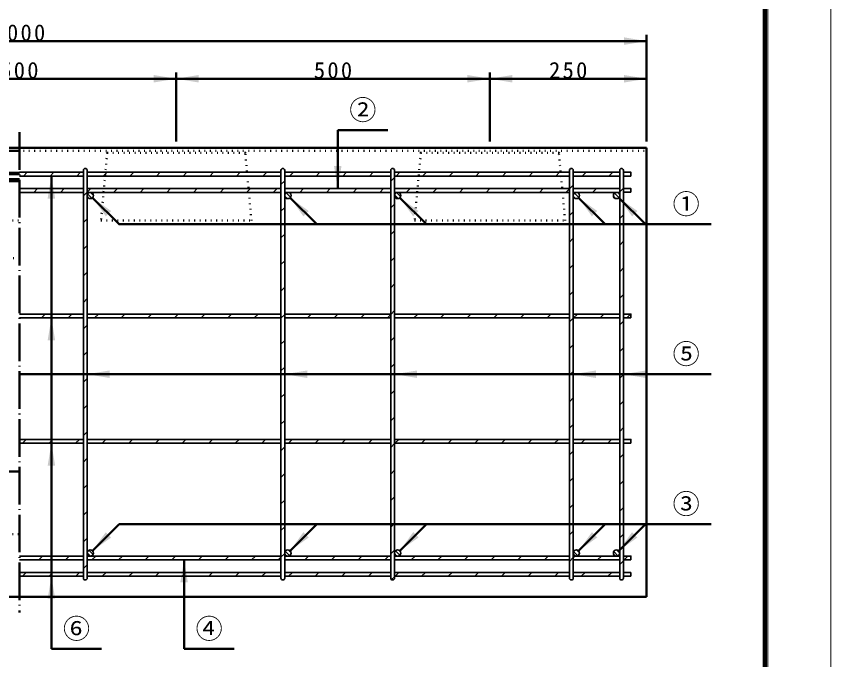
# Model space of a CAD drawing. Units: millimetres, scale not verified. Extents: x -2102 to 2102, y -1485 to 1485.
# Drawn here: x 804 to 2102, y -689 to 336 of the extents above; entities that cross this region are included whole.
import ezdxf
from ezdxf.enums import TextEntityAlignment as Align

# ---------------------------------------------------------------- set-up
doc = ezdxf.new("R2010")
doc.units = ezdxf.units.MM
doc.header["$LTSCALE"] = 5
doc.linetypes.add('DOTTED', pattern=[1.75, 0.25, -1.5])
doc.linetypes.add('LONG_DASHED_DOTTED', pattern=[15.25, 12, -1.5, 0.25, -1.5])
doc.layers.add('0-0_V-nasSTD', color=7, linetype='Continuous', lineweight=35)
doc.layers.add('0-1_0', color=7, linetype='Continuous', lineweight=50)
doc.styles.add('ＭＳ ゴシック', font='')
doc.styles.get('ＭＳ ゴシック').set_extended_font_data('MS Gothic')

msp = doc.modelspace()

# ---------------------------------------------------------------- linework, layer by layer
at = {"layer": '0-0_V-nasSTD', "lineweight": 50}
for p, q in [((1316.552, 154.811), (1316.552, 61.764)), ((860.052, -672.19), (860.052, 81.81)), ((1283.014, 4.802), (1240.587, 47.229)), ((1458.014, 4.802), (1415.587, 47.229)), ((1743.014, 4.802), (1700.587, 47.229)), ((1807.014, 4.802), (1764.587, 47.229)), ((1912.052, -234.19), (809.052, -234.19)), ((968.014, -473.268), (925.587, -515.694)), ((1912.052, -473.268), (968.014, -473.268)), ((1283.014, -473.268), (1240.587, -515.694)), ((1458.014, -473.268), (1415.587, -515.694)), ((1743.014, -473.268), (1700.587, -515.694)), ((1807.014, -473.268), (1764.587, -515.694)), ((1071.552, -672.19), (1071.552, -530.23))]:
    msp.add_line(p, q, dxfattribs=at)
at = {"layer": '0-0_V-nasSTD'}
for p, q in [((917.67, 53.172), (924.46, 46.382)), ((922.15, 55.763), (927.051, 50.863)), ((1234.182, 54.859), (1241.146, 47.894)), ((1410.351, 55.466), (1416.753, 49.063)), ((1693.963, 54.696), (1700.984, 47.676)), ((1757.766, 54.533), (1764.821, 47.479)), ((1232.14, 49.829), (1236.117, 45.852)), ((1407.125, 51.62), (1412.908, 45.838)), ((1692.263, 49.325), (1695.613, 45.976)), ((1756.473, 48.755), (1759.043, 46.186)), ((917.058, -518.973), (922.309, -524.223)), ((919.882, -514.725), (926.556, -521.4)), ((1232.832, -516.548), (1239.734, -523.45)), ((1237.617, -514.262), (1242.02, -518.665)), ((1408.637, -515.577), (1415.705, -522.644)), ((1692.689, -516.786), (1699.495, -523.592)), ((1697.207, -514.232), (1702.049, -519.075)), ((1756.565, -517.023), (1763.259, -523.716)), ((1760.848, -514.234), (1766.047, -519.434)), ((1407.725, -521.735), (1409.546, -523.557))]:
    msp.add_line(p, q, dxfattribs=at)
at = {"layer": '0-0_V-nasSTD', "lineweight": 18}
for points in [[(-2102.5, -1485), (-2102.5, 1485), (2102.5, 1485), (2102.5, -1485)], [(-2002.5, -1385), (-2002.5, 1385), (2002.5, 1385), (2002.5, -1385)]]:
    msp.add_lwpolyline(points, close=True, dxfattribs=at)
at = {"layer": '0-0_V-nasSTD', "lineweight": 100}
msp.add_lwpolyline([(1997.5, -1380), (1997.5, 1380), (-1997.5, 1380)], dxfattribs=at)
at = {"layer": '0-0_V-nasSTD', "lineweight": 50}
msp.add_lwpolyline([(1912.052, 4.802), (968.014, 4.802), (925.587, 47.229)], dxfattribs=at)
at = {"layer": '0-0_V-nasSTD'}
for centre, start, end in [((922.052, 50.764), 90, 180), ((922.052, 50.764), 180, 90), ((1237.052, 50.764), 90, 180), ((1237.052, 50.764), 180, 90), ((1412.052, 50.764), 90, 180), ((1412.052, 50.764), 180, 90), ((1697.052, 50.764), 90, 180), ((1697.052, 50.764), 180, 90), ((1761.052, 50.764), 90, 0), ((1761.052, 50.764), 0, 90), ((922.052, -519.23), 270, 180), ((922.052, -519.23), 180, 270), ((1237.052, -519.23), 270, 180), ((1237.052, -519.23), 180, 270), ((1412.052, -519.23), 270, 180), ((1412.052, -519.23), 180, 270), ((1697.052, -519.23), 270, 180), ((1697.052, -519.23), 180, 242.15429), ((1761.052, -519.23), 0, 270), ((1761.052, -519.23), 270, 0), ((1697.052, -519.23), 242.15429, 270)]:
    msp.add_arc(centre, 5, start, end, dxfattribs=at)
for points in [[(1773.052, 290.857), (1773.052, 302.857), (1809.052, 296.857)], [(1023.052, 230.857), (1023.052, 242.857), (1059.052, 236.857)], [(1059.052, 236.857), (1095.052, 230.857), (1095.052, 242.857)], [(1523.052, 230.857), (1523.052, 242.857), (1559.052, 236.857)], [(1559.052, 236.857), (1595.052, 230.857), (1595.052, 242.857)], [(1773.052, 230.857), (1773.052, 242.857), (1809.052, 236.857)], [(1310.552, 97.764), (1316.552, 61.764), (1322.552, 97.764)], [(854.052, 45.81), (860.052, 81.81), (866.052, 45.81)], [(925.587, 47.229), (946.8, 17.53), (955.286, 26.015)], [(1240.587, 47.229), (1261.8, 17.53), (1270.286, 26.015)], [(1415.587, 47.229), (1436.8, 17.53), (1445.286, 26.015)], [(1700.587, 47.229), (1721.8, 17.53), (1730.286, 26.015)], [(1764.587, 47.229), (1785.8, 17.53), (1794.286, 26.015)], [(854.052, -180.19), (860.052, -144.19), (866.052, -180.19)], [(917.052, -234.19), (953.052, -240.19), (953.052, -228.19)], [(1232.052, -234.19), (1268.052, -240.19), (1268.052, -228.19)], [(1407.052, -234.19), (1443.052, -240.19), (1443.052, -228.19)], [(1692.052, -234.19), (1728.052, -240.19), (1728.052, -228.19)], [(1772.052, -234.19), (1808.052, -240.19), (1808.052, -228.19)], [(854.052, -380.19), (860.052, -344.19), (866.052, -380.19)], [(925.587, -515.694), (946.8, -485.996), (955.286, -494.481)], [(1240.587, -515.694), (1261.8, -485.996), (1270.286, -494.481)], [(1415.587, -515.694), (1436.8, -485.996), (1445.286, -494.481)], [(1700.587, -515.694), (1721.8, -485.996), (1730.286, -494.481)], [(1764.587, -515.694), (1785.8, -485.996), (1794.286, -494.481)], [(1065.552, -566.23), (1071.552, -530.23), (1077.552, -566.23)], [(854.052, -592.19), (860.052, -556.19), (866.052, -592.19)]]:
    msp.add_solid(points, dxfattribs=at)
at = {"layer": '0-1_0'}
for p, q in [((1809.052, 136.857), (1809.052, 306.857)), ((-190.948, 296.857), (1809.052, 296.857)), ((1059.052, 136.857), (1059.052, 246.857)), ((1559.052, 136.857), (1559.052, 246.857)), ((559.052, 236.857), (1059.052, 236.857)), ((1059.052, 236.857), (1559.052, 236.857)), ((1559.052, 236.857), (1809.052, 236.857)), ((1316.552, 154.811), (1396.552, 154.811)), ((-190.948, 126.857), (1809.052, 126.857)), ((-190.948, 121.857), (809.052, 121.857)), ((1809.052, 126.857), (1809.052, -589.143)), ((-190.948, 86.872), (809.052, 86.872)), ((-190.948, 84.857), (809.052, 84.857)), ((-190.948, 76.857), (809.052, 76.857)), ((-190.948, 73.499), (809.052, 73.499)), ((-70.948, -389.143), (809.052, -389.143)), ((-190.948, -589.143), (1809.052, -589.143)), ((860.052, -672.19), (940.052, -672.19)), ((1071.552, -672.19), (1151.552, -672.19))]:
    msp.add_line(p, q, dxfattribs=at)
at = {"layer": '0-1_0', "linetype": 'LONG_DASHED_DOTTED'}
msp.add_line((809.052, 151.857), (809.052, -614.143), dxfattribs=at)
at = {"layer": '0-1_0', "linetype": 'DOTTED'}
for p, q in [((-190.948, 121.857), (1809.052, 121.857)), ((949.052, 118.857), (939.052, 10.857)), ((949.052, 118.857), (946.052, 121.857)), ((1179.052, 10.857), (1169.052, 118.857)), ((1449.052, 118.857), (1439.052, 10.857)), ((1449.052, 118.857), (1446.052, 121.857)), ((1679.052, 10.857), (1669.052, 118.857)), ((-190.948, 10.857), (809.052, 10.857)), ((939.052, 10.857), (1179.052, 10.857)), ((1439.052, 10.857), (1679.052, 10.857)), ((809.052, -49.143), (-190.948, -49.143)), ((-190.948, -489.143), (809.052, -489.143))]:
    msp.add_line(p, q, dxfattribs=at)
at = {"layer": '0-1_0', "lineweight": 35}
for p, q in [((809.052, 87.81), (911.052, 87.81)), ((809.052, 81.81), (911.052, 81.81)), ((815.526, 81.81), (821.526, 87.81)), ((857.952, 81.81), (863.952, 87.81)), ((900.379, 81.81), (906.379, 87.81)), ((911.052, -559.19), (911.052, 90.81)), ((917.052, 90.81), (917.052, -559.19)), ((917.052, 87.81), (1226.052, 87.81)), ((917.052, 81.81), (1226.052, 81.81)), ((942.805, 81.81), (945.909, 84.913)), ((948.805, 87.81), (945.909, 84.913)), ((985.231, 81.81), (991.231, 87.81)), ((1027.658, 81.81), (1033.658, 87.81)), ((1070.084, 81.81), (1076.084, 87.81)), ((1112.511, 81.81), (1118.511, 87.81)), ((1154.937, 81.81), (1160.937, 87.81)), ((1197.363, 81.81), (1203.363, 87.81)), ((1226.052, -559.19), (1226.052, 90.81)), ((1232.052, 90.81), (1232.052, -559.19)), ((1232.052, 87.81), (1401.052, 87.81)), ((1232.052, 81.81), (1401.052, 81.81)), ((1239.79, 81.81), (1245.79, 87.81)), ((1282.216, 81.81), (1288.216, 87.81)), ((1324.643, 81.81), (1330.643, 87.81)), ((1367.069, 81.81), (1373.069, 87.81)), ((1401.052, -559.19), (1401.052, 90.81)), ((1407.052, 79.366), (1401.052, 73.366)), ((1407.052, 90.81), (1407.052, -559.19)), ((1407.052, 87.81), (1686.052, 87.81)), ((1407.052, 81.81), (1686.052, 81.81)), ((1415.496, 87.81), (1409.496, 81.81)), ((1457.922, 87.81), (1451.922, 81.81)), ((1500.348, 87.81), (1494.348, 81.81)), ((1542.775, 87.81), (1536.775, 81.81)), ((1579.201, 81.81), (1585.201, 87.81)), ((1621.628, 81.81), (1627.628, 87.81)), ((1664.054, 81.81), (1670.054, 87.81)), ((1686.052, -559.19), (1686.052, 90.81)), ((1692.052, 90.81), (1692.052, -559.19)), ((1692.052, 87.81), (1766.052, 87.81)), ((1692.052, 81.81), (1766.052, 81.81)), ((1706.48, 81.81), (1712.48, 87.81)), ((1748.907, 81.81), (1754.907, 87.81)), ((1766.052, -559.19), (1766.052, 90.81)), ((1772.052, 90.81), (1772.052, -559.19)), ((1772.052, 81.81), (1784.052, 81.81)), ((1232.052, 74.071), (1226.052, 68.071)), ((1692.052, 67.381), (1686.052, 61.381)), ((809.052, 61.764), (911.052, 61.764)), ((809.052, 55.764), (911.052, 55.764)), ((831.907, 55.764), (837.907, 61.764)), ((874.333, 55.764), (880.333, 61.764)), ((917.052, 56.056), (911.052, 50.056)), ((917.052, 61.764), (1226.052, 61.764)), ((922.76, 61.764), (917.052, 56.056)), ((917.052, 55.764), (1226.052, 55.764)), ((965.186, 61.764), (959.186, 55.764)), ((1001.612, 55.764), (1007.612, 61.764)), ((1044.039, 55.764), (1050.039, 61.764)), ((1086.465, 55.764), (1092.465, 61.764)), ((1128.892, 55.764), (1134.892, 61.764)), ((1171.318, 55.764), (1174.591, 59.037)), ((1177.318, 61.764), (1174.591, 59.037)), ((1213.744, 55.764), (1219.744, 61.764)), ((1232.052, 61.764), (1401.052, 61.764)), ((1232.052, 55.764), (1401.052, 55.764)), ((1256.171, 55.764), (1262.171, 61.764)), ((1298.597, 55.764), (1304.597, 61.764)), ((1341.024, 55.764), (1347.024, 61.764)), ((1383.45, 55.764), (1389.45, 61.764)), ((1407.052, 61.764), (1686.052, 61.764)), ((1407.052, 55.764), (1686.052, 55.764)), ((1425.876, 55.764), (1431.876, 61.764)), ((1474.303, 61.764), (1468.303, 55.764)), ((1516.729, 61.764), (1510.729, 55.764)), ((1553.156, 55.764), (1559.156, 61.764)), ((1595.582, 55.764), (1601.582, 61.764)), ((1638.008, 55.764), (1644.008, 61.764)), ((1680.435, 55.764), (1686.052, 61.381)), ((1692.052, 61.764), (1766.052, 61.764)), ((1692.052, 55.764), (1766.052, 55.764)), ((1722.861, 55.764), (1728.861, 61.764)), ((1765.288, 55.764), (1766.052, 56.528)), ((1772.052, 62.528), (1766.052, 56.528)), ((1772.052, 55.81), (1784.052, 55.81)), ((1232.052, 31.645), (1226.052, 25.645)), ((1407.052, 36.939), (1401.052, 30.939)), ((917.052, 13.63), (911.052, 7.63)), ((1692.052, 24.955), (1686.052, 18.955)), ((1772.052, 20.102), (1766.052, 14.102)), ((1232.052, -10.781), (1226.052, -16.781)), ((1407.052, -5.487), (1401.052, -11.487)), ((1692.052, -17.472), (1686.052, -23.472)), ((1772.052, -22.325), (1766.052, -28.325)), ((917.052, -28.796), (911.052, -34.796)), ((1407.052, -47.913), (1401.052, -53.913)), ((1232.052, -53.208), (1226.052, -59.208)), ((1692.052, -59.898), (1686.052, -65.898)), ((1772.052, -64.751), (1766.052, -70.751)), ((917.052, -71.223), (911.052, -77.223)), ((1407.052, -90.34), (1401.052, -96.34)), ((1232.052, -95.634), (1226.052, -101.634)), ((1692.052, -102.325), (1686.052, -108.325)), ((917.052, -113.649), (911.052, -119.649)), ((1772.052, -107.177), (1766.052, -113.177)), ((809.052, -138.19), (911.052, -138.19)), ((844.084, -144.19), (850.084, -138.19)), ((886.511, -144.19), (892.511, -138.19)), ((917.052, -138.19), (1226.052, -138.19)), ((934.937, -138.19), (928.937, -144.19)), ((971.363, -144.19), (977.363, -138.19)), ((1013.79, -144.19), (1019.79, -138.19)), ((1056.216, -144.19), (1062.216, -138.19)), ((1098.643, -144.19), (1104.643, -138.19)), ((1141.069, -144.19), (1147.069, -138.19)), ((1183.496, -144.19), (1189.496, -138.19)), ((1232.052, -138.849), (1226.052, -144.849)), ((1232.052, -138.19), (1401.052, -138.19)), ((1268.348, -144.19), (1274.348, -138.19)), ((1310.775, -144.19), (1316.775, -138.19)), ((1353.201, -144.19), (1359.201, -138.19)), ((1395.628, -144.19), (1401.052, -138.766)), ((1407.052, -132.766), (1401.052, -138.766)), ((1407.052, -138.19), (1686.052, -138.19)), ((1438.054, -144.19), (1444.054, -138.19)), ((1480.48, -144.19), (1486.48, -138.19)), ((1522.907, -144.19), (1528.907, -138.19)), ((1565.333, -144.19), (1571.333, -138.19)), ((1607.76, -144.19), (1613.76, -138.19)), ((1650.186, -144.19), (1656.186, -138.19)), ((1692.052, -138.19), (1766.052, -138.19)), ((1692.612, -144.19), (1698.612, -138.19)), ((1735.039, -144.19), (1741.039, -138.19)), ((1777.465, -144.19), (1783.465, -138.19)), ((809.052, -144.19), (911.052, -144.19)), ((917.052, -144.19), (1226.052, -144.19)), ((1225.922, -144.19), (1226.052, -144.061)), ((1232.052, -144.19), (1401.052, -144.19)), ((1407.052, -144.19), (1686.052, -144.19)), ((1692.052, -144.751), (1686.052, -150.751)), ((1692.052, -144.19), (1766.052, -144.19)), ((1772.052, -149.604), (1766.052, -155.604)), ((1772.052, -144.19), (1784.052, -144.19)), ((917.052, -156.076), (911.052, -162.076)), ((1232.052, -180.487), (1226.052, -186.487)), ((1407.052, -175.193), (1401.052, -181.193)), ((1692.052, -187.177), (1686.052, -193.177)), ((1772.052, -192.03), (1766.052, -198.03)), ((917.052, -198.502), (911.052, -204.502)), ((1407.052, -217.619), (1401.052, -223.619)), ((1232.052, -222.913), (1226.052, -228.913)), ((1692.052, -229.604), (1686.052, -235.604)), ((917.052, -240.929), (911.052, -246.929)), ((1772.052, -234.457), (1766.052, -240.457)), ((1232.052, -265.34), (1226.052, -271.34)), ((1407.052, -260.045), (1401.052, -266.045)), ((1692.052, -272.03), (1686.052, -278.03)), ((917.052, -283.355), (911.052, -289.355)), ((1772.052, -276.883), (1766.052, -282.883)), ((1232.052, -307.766), (1226.052, -313.766)), ((1407.052, -302.472), (1401.052, -308.472)), ((1692.052, -314.457), (1686.052, -320.457)), ((1772.052, -319.309), (1766.052, -325.309)), ((917.052, -325.781), (911.052, -331.781)), ((809.052, -338.19), (911.052, -338.19)), ((809.052, -344.19), (911.052, -344.19)), ((813.79, -344.19), (819.79, -338.19)), ((856.216, -344.19), (862.216, -338.19)), ((898.643, -344.19), (904.643, -338.19)), ((917.052, -338.19), (1226.052, -338.19)), ((917.052, -344.19), (1226.052, -344.19)), ((941.069, -344.19), (947.069, -338.19)), ((983.496, -344.19), (989.496, -338.19)), ((1025.922, -344.19), (1031.922, -338.19)), ((1068.348, -344.19), (1074.348, -338.19)), ((1110.775, -344.19), (1116.775, -338.19)), ((1153.201, -344.19), (1159.201, -338.19)), ((1195.628, -344.19), (1201.628, -338.19)), ((1232.052, -350.193), (1226.052, -356.193)), ((1232.052, -338.19), (1401.052, -338.19)), ((1232.052, -344.19), (1401.052, -344.19)), ((1238.054, -344.19), (1244.054, -338.19)), ((1280.48, -344.19), (1286.48, -338.19)), ((1322.907, -344.19), (1328.907, -338.19)), ((1365.333, -344.19), (1371.333, -338.19)), ((1407.052, -344.898), (1401.052, -350.898)), ((1407.052, -338.19), (1686.052, -338.19)), ((1407.052, -344.19), (1686.052, -344.19)), ((1407.76, -344.19), (1413.76, -338.19)), ((1450.186, -344.19), (1456.186, -338.19)), ((1492.612, -344.19), (1498.612, -338.19)), ((1535.039, -344.19), (1541.039, -338.19)), ((1577.465, -344.19), (1583.465, -338.19)), ((1619.892, -344.19), (1625.892, -338.19)), ((1662.318, -344.19), (1668.318, -338.19)), ((1692.052, -338.19), (1766.052, -338.19)), ((1692.052, -344.19), (1766.052, -344.19)), ((1704.744, -344.19), (1710.744, -338.19)), ((1747.171, -344.19), (1753.171, -338.19)), ((1772.052, -344.19), (1784.052, -344.19)), ((1692.052, -356.883), (1686.052, -362.883)), ((1772.052, -361.736), (1766.052, -367.736)), ((917.052, -368.208), (911.052, -374.208)), ((1401.052, -393.325), (1407.052, -387.325)), ((1232.052, -392.619), (1226.052, -398.619)), ((1692.052, -399.309), (1686.052, -405.309)), ((917.052, -410.634), (911.052, -416.634)), ((1772.052, -404.162), (1766.052, -410.162)), ((1232.052, -435.045), (1226.052, -441.045)), ((1401.052, -435.751), (1407.052, -429.751)), ((917.052, -453.061), (911.052, -459.061)), ((1692.052, -441.736), (1686.052, -447.736)), ((1772.052, -446.589), (1766.052, -452.589)), ((1226.052, -483.472), (1232.052, -477.472)), ((1401.052, -478.177), (1407.052, -472.177)), ((1692.052, -484.162), (1686.052, -490.162)), ((1772.052, -489.015), (1766.052, -495.015)), ((917.052, -495.487), (911.052, -501.487)), ((1401.052, -520.604), (1407.052, -514.604)), ((809.052, -524.23), (911.052, -524.23)), ((809.052, -530.23), (911.052, -530.23)), ((839.882, -530.23), (845.882, -524.23)), ((882.309, -530.23), (888.309, -524.23)), ((917.052, -524.23), (1226.052, -524.23)), ((917.052, -530.23), (1226.052, -530.23)), ((930.735, -524.23), (924.735, -530.23)), ((973.161, -524.23), (967.161, -530.23)), ((1009.588, -530.23), (1015.588, -524.23)), ((1052.014, -530.23), (1058.014, -524.23)), ((1094.441, -530.23), (1100.441, -524.23)), ((1136.867, -530.23), (1142.867, -524.23)), ((1179.293, -530.23), (1185.293, -524.23)), ((1221.72, -530.23), (1226.052, -525.898)), ((1226.052, -525.898), (1232.052, -519.898)), ((1232.052, -524.23), (1401.052, -524.23)), ((1232.052, -530.23), (1401.052, -530.23)), ((1264.146, -530.23), (1270.146, -524.23)), ((1306.573, -530.23), (1312.573, -524.23)), ((1348.999, -530.23), (1354.999, -524.23)), ((1391.425, -530.23), (1397.425, -524.23)), ((1407.052, -524.23), (1686.052, -524.23)), ((1407.052, -530.23), (1686.052, -530.23)), ((1433.852, -530.23), (1439.852, -524.23)), ((1476.278, -530.23), (1482.278, -524.23)), ((1518.705, -530.23), (1524.705, -524.23)), ((1561.131, -530.23), (1567.131, -524.23)), ((1603.558, -530.23), (1609.558, -524.23)), ((1645.984, -530.23), (1651.984, -524.23)), ((1692.052, -526.589), (1686.052, -532.589)), ((1692.052, -524.23), (1766.052, -524.23)), ((1692.052, -526.589), (1694.41, -524.23)), ((1692.052, -530.23), (1766.052, -530.23)), ((1730.837, -530.23), (1736.837, -524.23)), ((1772.052, -531.442), (1766.052, -537.442)), ((1772.052, -530.19), (1784.052, -530.19)), ((1773.303, -530.19), (1779.303, -524.19)), ((917.052, -537.913), (911.052, -543.913)), ((809.052, -550.19), (911.052, -550.19)), ((809.052, -556.19), (911.052, -556.19)), ((813.922, -556.19), (819.922, -550.19)), ((856.348, -556.19), (862.348, -550.19)), ((898.775, -556.19), (904.775, -550.19)), ((917.052, -550.19), (1226.052, -550.19)), ((917.052, -556.19), (1226.052, -556.19)), ((947.201, -550.19), (941.201, -556.19)), ((983.628, -556.19), (989.628, -550.19)), ((1026.054, -556.19), (1032.054, -550.19)), ((1068.48, -556.19), (1074.48, -550.19)), ((1110.907, -556.19), (1116.907, -550.19)), ((1153.333, -556.19), (1159.333, -550.19)), ((1195.76, -556.19), (1201.76, -550.19)), ((1232.052, -550.19), (1401.052, -550.19)), ((1232.052, -556.19), (1401.052, -556.19)), ((1238.186, -556.19), (1244.186, -550.19)), ((1280.612, -556.19), (1286.612, -550.19)), ((1323.039, -556.19), (1329.039, -550.19)), ((1365.465, -556.19), (1371.465, -550.19)), ((1402.392, -561.69), (1407.052, -557.03)), ((1407.052, -550.19), (1686.052, -550.19)), ((1407.052, -556.19), (1686.052, -556.19)), ((1407.892, -556.19), (1413.892, -550.19)), ((1450.318, -556.19), (1456.318, -550.19)), ((1492.744, -556.19), (1498.744, -550.19)), ((1535.171, -556.19), (1541.171, -550.19)), ((1577.597, -556.19), (1583.597, -550.19)), ((1620.024, -556.19), (1626.024, -550.19)), ((1662.45, -556.19), (1668.45, -550.19)), ((1692.052, -550.19), (1766.052, -550.19)), ((1692.052, -556.19), (1766.052, -556.19)), ((1704.876, -556.19), (1710.876, -550.19)), ((1747.303, -556.19), (1753.303, -550.19)), ((1772.052, -550.19), (1784.052, -550.19)), ((1772.052, -556.19), (1784.052, -556.19)), ((1784.052, -550.19), (1784.052, -556.19))]:
    msp.add_line(p, q, dxfattribs=at)
at = {"layer": '0-1_0', "linetype": 'DOTTED'}
for points in [[(949.052, 118.857), (1169.052, 118.857), (1172.052, 121.857)], [(1449.052, 118.857), (1669.052, 118.857), (1672.052, 121.857)]]:
    msp.add_lwpolyline(points, dxfattribs=at)
at = {"layer": '0-1_0', "lineweight": 35}
for points in [[(1772.052, 87.81), (1784.052, 87.81), (1784.052, 81.81)], [(1772.052, 61.81), (1784.052, 61.81), (1784.052, 55.81)], [(1772.052, -138.19), (1784.052, -138.19), (1784.052, -144.19)], [(1772.052, -338.19), (1784.052, -338.19), (1784.052, -344.19)], [(1772.052, -524.19), (1784.052, -524.19), (1784.052, -530.19)]]:
    msp.add_lwpolyline(points, dxfattribs=at)
for centre in [(922.052, 50.764), (1237.052, 50.764), (1412.052, 50.764), (1697.052, 50.764), (1761.052, 50.764), (922.052, -519.23), (1237.052, -519.23), (1412.052, -519.23), (1697.052, -519.23), (1761.052, -519.23)]:
    msp.add_circle(centre, 5, dxfattribs=at)
for centre, start, end in [((914.052, 90.81), 0, 180), ((1229.052, 90.81), 0, 180), ((1404.052, 90.81), 0, 180), ((1689.052, 90.81), 0, 180), ((1769.052, 90.81), 0, 180), ((914.052, -559.19), 180, 0), ((1229.052, -559.19), 180, 0), ((1404.052, -559.19), 180, 0), ((1689.052, -559.19), 180, 0), ((1769.052, -559.19), 180, 0)]:
    msp.add_arc(centre, 3, start, end, dxfattribs=at)

# ---------------------------------------------------------------- texts
at = {"layer": '0-0_V-nasSTD', "style": 'ＭＳ ゴシック'}
for s, p in [('②', (1334.952, 161.811)), ('①', (1850.452, 11.802)), ('⑤', (1850.452, -227.19)), ('③', (1850.452, -466.268)), ('⑥', (878.452, -665.19)), ('④', (1089.952, -665.19))]:
    msp.add_text(s, height=31.67, dxfattribs=at).set_placement(p, align=Align.BOTTOM_LEFT)
at = {"layer": '0-0_V-nasSTD', "char_height": 26.39, "attachment_point": 7, "style": 'ＭＳ ゴシック'}
for s, insert in [('\\T1.2;2000', (767.652, 296.857)), ('\\T1.2;500', (778.452, 236.857)), ('\\T1.2;500', (1278.452, 236.857)), ('\\T1.2;250', (1653.452, 236.857))]:
    msp.add_mtext(s, dxfattribs=dict(at, insert=insert))

doc.saveas('drawing.dxf')
